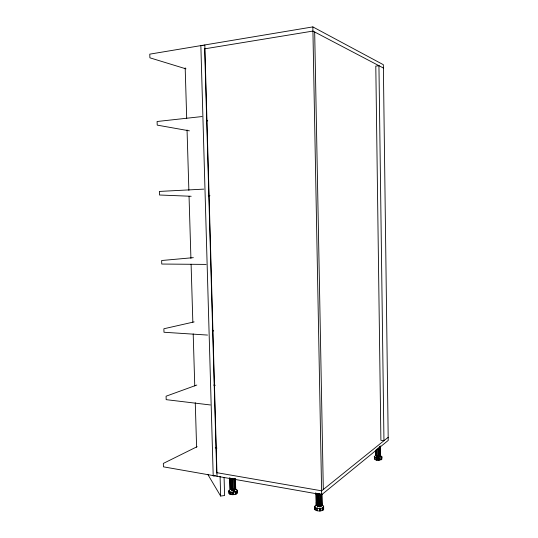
<?xml version="1.0" encoding="UTF-8"?>
<svg xmlns="http://www.w3.org/2000/svg" width="538" height="538" viewBox="0 0 538 538"><rect width="100%" height="100%" fill="white"/><g stroke="black" fill="none" stroke-linecap="round" stroke-linejoin="round"><path stroke-width="0.81" d="M314.912 508.78L314.905 509.688L315.14 506.097M234.864 490.474L234.319 491.167L231.427 490.421L231.394 489.176M379.862 446.419L380.373 446.17L380.5 455.504L380.541 446.654M379.068 447.36L379.189 455.928L376.412 455.72L376.459 449.465M377.252 455.908L377.178 448.847M375.544 450.488L375.605 455.141L375.934 454.845M321.603 493.911L321.879 505.155L312.847 26.9L149.772 54.15L149.894 57.815L185.987 68.864M318.826 494.126L319.007 505.841L318.826 494.126L316.674 493.83L316.902 505.451L317.857 505.727L320.177 505.774L319.949 494.133M316.902 505.451L316.855 494.193L316.075 493.85L315.893 493.01L316.115 504.597L316.593 504.173L316.566 502.573M235.106 478.766L235.388 489.291L235.335 479.176M232.517 489.896L232.221 478.975L232.517 489.896L233.626 489.829L233.331 478.914L232.221 478.975M230.096 478.282L229.934 478.692L230.56 478.995L230.849 489.519L230.217 489.203L229.887 477.932L230.546 478.618L230.674 489.553L232.584 489.829M231.481 489.795L231.253 478.82M388.187 437.3L321.67 490.824L216.942 472.7M229.148 490.508L229.491 490.246M206.343 121.561L207.675 120.566M314.858 507.294L315.181 509.99L316.647 510.69L317.353 510.206M377.373 457.764L376.869 458.1L376.903 460.098L377.407 459.761L377.373 457.764L376.257 457.993L376.291 459.99L375.369 459.822L374.636 457.313L374.663 459.311L374.515 458.685L374.663 456.5L374.69 458.484M376.291 459.99L377.407 459.761M228.946 493.548L228.885 491.302L229.376 494.22L230.291 494.435L230.224 492.183L230.836 492.324L230.896 494.577L231.69 494.146M230.291 494.435L231.084 494.005M320.177 505.774L321.879 505.155M378.981 448.093L379.088 455.881L380.5 455.504M197.177 446.654L163.33 463.426L163.444 466.836L321.744 494.671L388.228 440.42L383.345 64.695L312.847 26.9M321.818 509.896L322.908 510.259L323.674 509.399L323.62 506.688M233.626 489.829L235.388 489.291M380.46 459.425L381.429 459.674L381.919 459.082L381.832 456.876M235.321 493.723L236.236 494.045L237.191 493.285L237.218 490.764L237.271 493.003M236.236 494.045L236.175 491.793L235.563 492.035L235.624 494.287L233.714 494.671L233.573 491.927L233.714 494.671M196.807 385.047L166.081 396.21L166.188 399.653L210.351 404.959M377.346 455.464L379.714 455.39L379.68 456.641L376.479 456.742L376.331 450.272M380.191 456.547L381.025 456.298L380.548 456.137M376.479 456.742L377.696 456.446M317.077 505.411L316.115 504.597M319.848 494.066L319.854 494.469L320.971 494.301L321.186 505.532M194.151 321.899L163.875 328.765L163.989 332.255L207.527 335.066M316.855 494.193L319.854 494.469M316.949 505.135L315.557 505.451L314.441 506.641L315.537 507.845L318.355 508.491L321.563 508.275L323.634 507.287L323.607 506.016L321.516 505.041M376.546 455.693L375.605 455.141M380.285 454.913L380.655 455.195M230.56 478.995L233.263 479.237M231.387 489.385L230.002 489.661L228.63 490.717L229.309 491.779L231.744 492.351L234.79 492.149L236.996 491.281L237.339 490.152L235.664 489.298M377.151 455.585L374.932 456.022L374.213 456.843L375.336 457.663L377.79 458.094L380.42 457.932L381.98 457.253L381.738 456.385L379.828 455.726M234.272 489.298L231.73 489.237M204.924 48.79L312.921 31.076L383.386 68.023M207.829 474.449L220.647 496.049L224.588 495.532L224.09 477.455M215.348 475.706L213.209 475.969L200.849 45.394L203.082 45.501M202.006 116.558L157.096 121.507L157.217 125.119L189.416 130.848M193.337 257.655L161.642 260.513L161.756 264.044L206.108 264.407M317.306 507.805L317.346 510.851L319.612 511.019L319.316 508.06L319.565 508.612L320.366 508.558L320.406 510.959L322.336 510.535L322.289 508.134L322.861 507.859L322.908 510.259M319.364 510.461L320.157 510.401L320.406 510.959M230.896 494.577L232.954 494.718L232.819 491.974L232.893 492.465L233.653 492.411M232.88 494.227L233.633 494.173M378.483 457.825L378.51 459.822L380.991 459.862L380.965 457.865L381.402 457.677L381.429 459.674M379.465 460.158L379.438 458.161L378.786 458.201L378.813 460.198L376.903 460.098M203.72 189.127L159.382 191.434L159.504 195.005L191.178 196.276M208.273 195.805L209.941 195.731M319.828 505.397L321.065 506.379L317.191 506.507L318.019 505.996L321.065 506.379L320.964 504.987M315.9 493.413L316.075 493.85M235.597 488.874L235.469 478.807M230.183 488.8L230.143 480.743M321.959 504.691L321.959 494.314M213.653 385.08L215.294 385.255M215.281 447.838L216.928 448.093M376.257 457.993L376.869 458.1M317.299 508.45L316.6 508.289L316.647 510.69M230.378 478.652L231.185 478.881M235.261 491.476L236.175 491.793M322.302 505.606L322.827 505.848M377.098 455.39L379.68 456.641L378.833 455.673M236.296 489.802L236.713 490.017M319.189 505.35L321.065 506.379M231.777 489.499L234.319 491.167L233.384 490.084M212.261 330.083L213.626 331.005M231.965 489.076L234.319 491.167M378.51 459.822L378.813 460.198M320.366 508.558L320.11 508.006L320.157 510.401M321.966 504.254L322.154 504.711M235.772 488.894L235.368 481.261M185.18 67.869L186.699 118.226M187.049 129.974L188.872 190.398M189.046 196.276L190.916 258.381M191.098 264.252L192.839 322.161M193.196 333.916L194.763 385.948M195.267 402.733L196.605 447.212M232.893 492.465L232.954 494.718M231.024 491.752L231.064 493.252M230.358 480.34L230.533 486.796M229.921 478.316L230.217 489.203M220.089 476.298L220.647 496.049M204.81 44.95L217.043 476.264M204.662 48.938L216.7 473.01M234.931 478.753L235.214 489.271M234.353 479.089L234.635 489.62M234.272 479.028L234.555 489.56M314.676 31.998L323.311 489.499M321.468 493.924L321.684 505.142M320.863 494.234L321.078 505.464M319.565 508.612L319.612 511.019M317.676 494.019L317.857 505.727M316.243 493.81L316.465 505.014M316.263 502.223L316.31 504.617M380.305 446.352L380.413 454.112M380.211 446.157L380.339 455.491M379.868 447.199L379.989 455.76M379.774 447.152L379.889 455.713M379.135 457.784L379.162 459.782M378.147 448.134L378.227 455.982M376.768 457.656L376.795 459.654M375.894 449.983L375.968 455.424M375.706 450.494L375.773 455.155M234.649 479.076A3.026 1.063 -2.8 0 1 230.963 479.297A3.026 1.063 -2.8 0 1 229.854 478.107M233.223 478.995A3.026 1.063 -2.8 0 1 229.672 478.013M380.48 446.231A2.697 0.827 1.4 0 1 380.124 446.412M321.778 494.032A3.228 1.21 0 0 1 317.79 494.604A3.228 1.21 0 0 1 315.779 493.191M320.628 494.092A3.228 1.21 0 0 1 317.393 494.133A3.228 1.21 0 0 1 315.685 493.104M319.431 493.669A5.044 1.883 0 0 1 318.106 493.655M378.94 65.69L375.793 66.107L380.897 440.306L383.957 440.709L378.94 65.69"/></g></svg>
